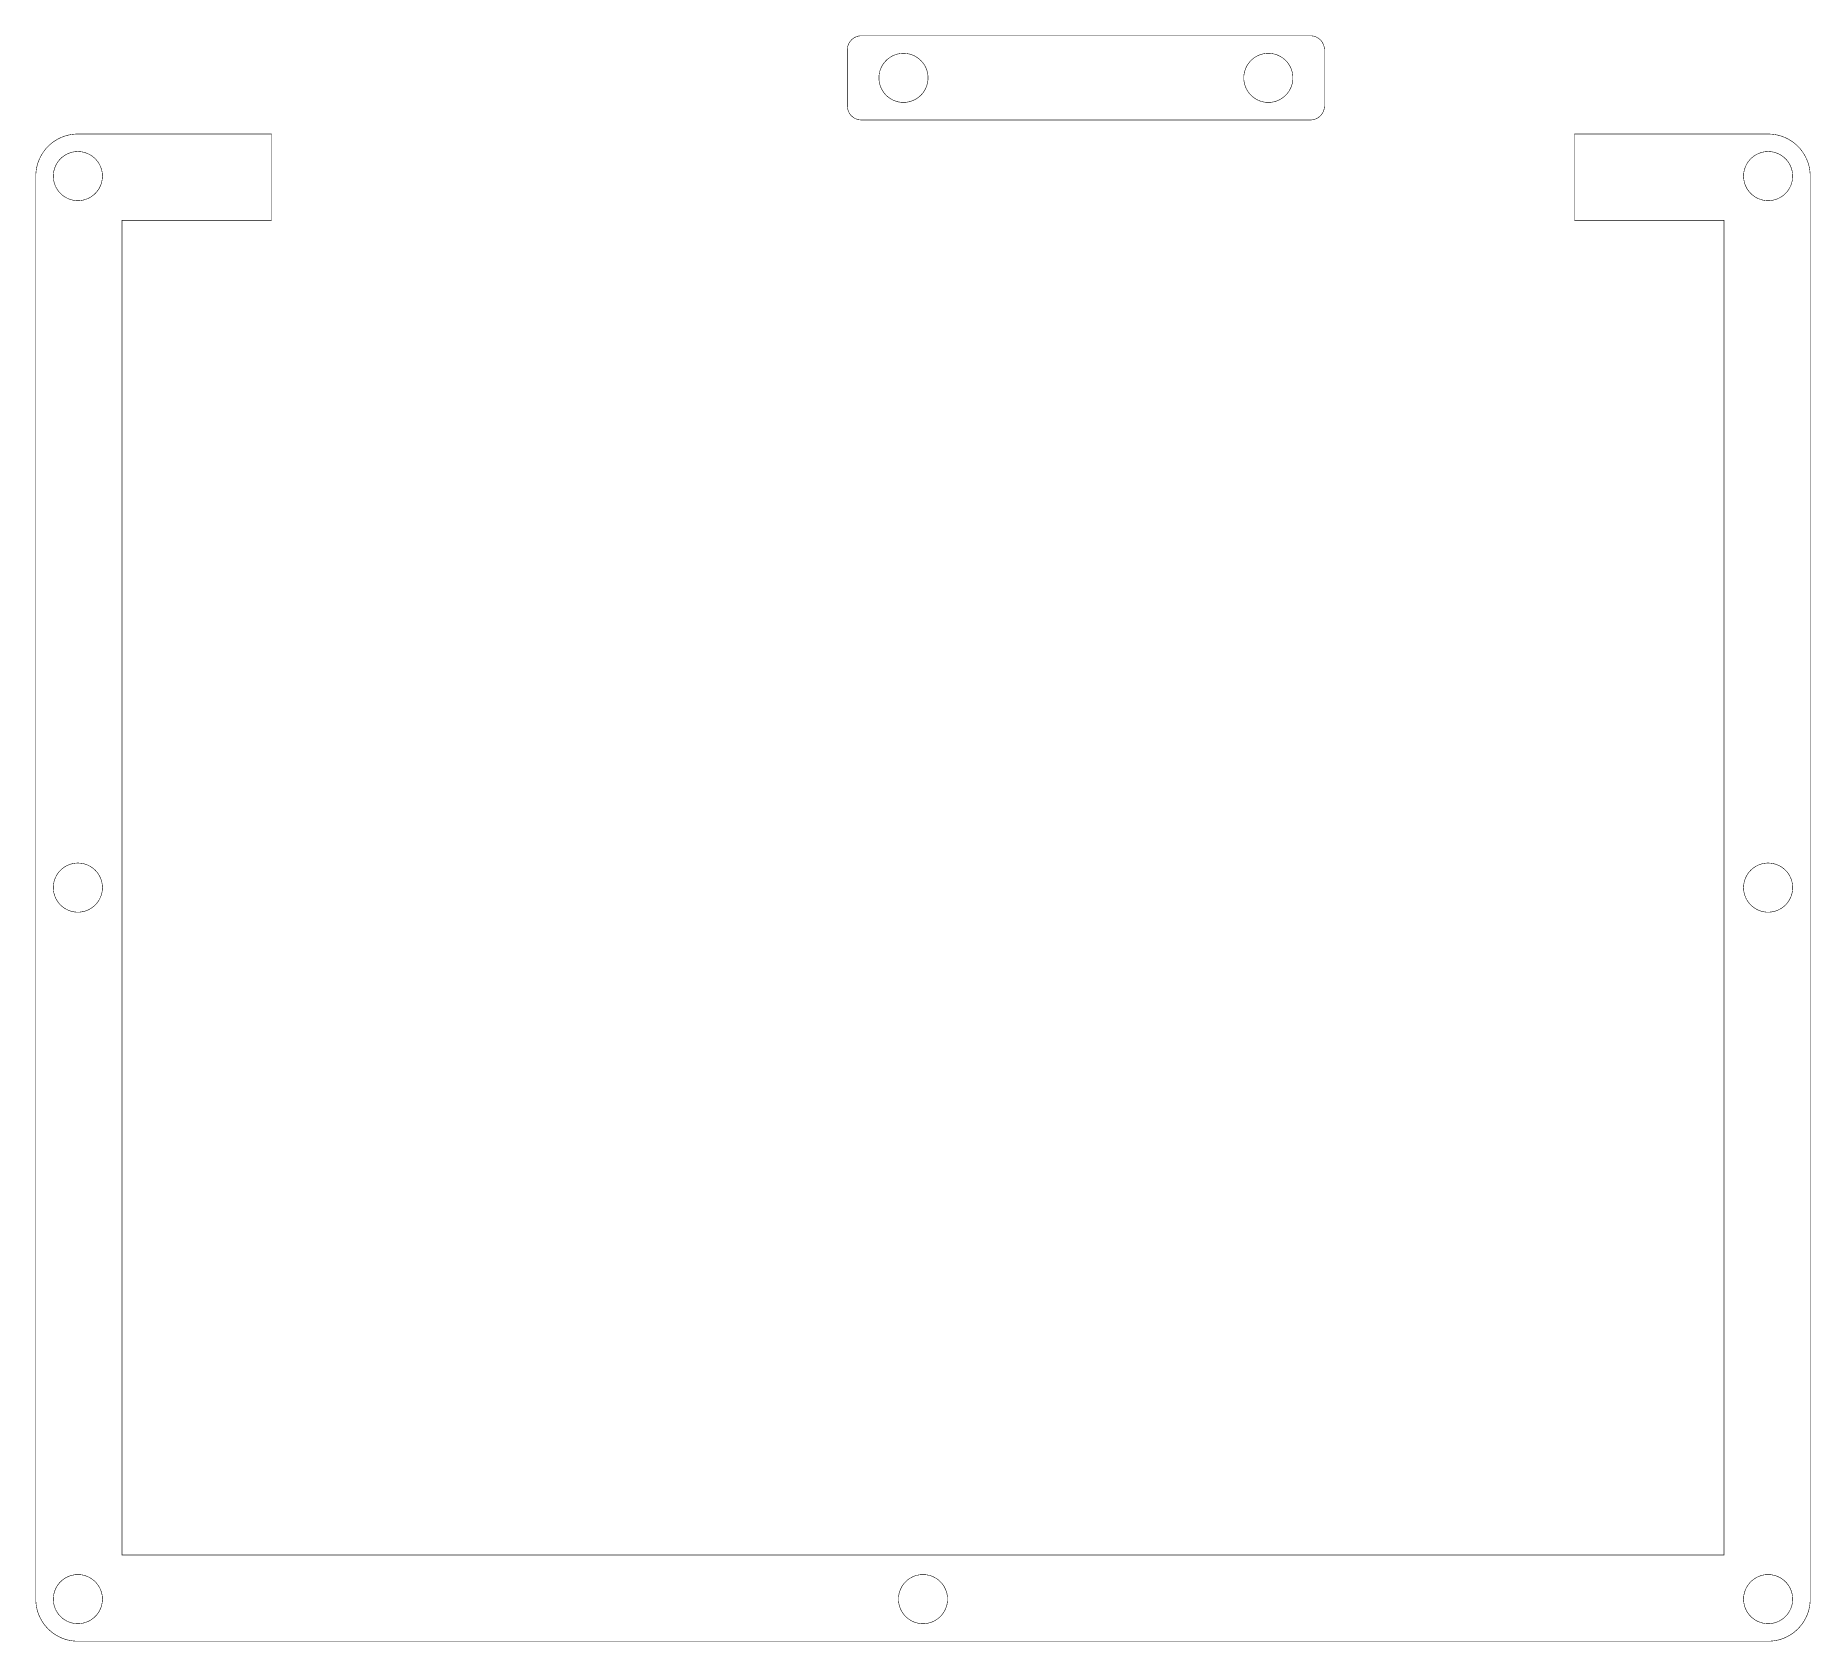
# Model space of a CAD drawing. Extents: x 0.2 to 5.18, y 0.2 to 4.71.
import ezdxf

# ---------------------------------------------------------------- set-up
doc = ezdxf.new("R2010")
doc.units = 0
doc.layers.get('0').update_dxf_attribs({"linetype": 'CONTINUOUS'})

msp = doc.modelspace()

# ---------------------------------------------------------------- linework, layer by layer
at = {"color": 5, "const_width": 0.001488}
for points in [[(3.7761, 4.70578), (3.77919, 4.7054), (3.78222, 4.70481), (3.78521, 4.704), (3.78808, 4.7029), (3.7909, 4.70167), (3.79357, 4.70008), (3.79617, 4.6984), (3.79856, 4.69646), (3.80089, 4.69439), (3.80296, 4.69211), (3.8049, 4.68967), (3.80664, 4.68712), (3.80811, 4.6844), (3.8094, 4.68158), (3.81049, 4.67871), (3.81131, 4.67572), (3.8119, 4.67269), (3.81228, 4.66965), (3.81239, 4.6665), (3.81239, 4.50906), (3.81228, 4.50603), (3.8119, 4.50293), (3.81131, 4.49989), (3.81049, 4.4969), (3.8094, 4.49403), (3.80811, 4.49126), (3.80664, 4.48856), (3.8049, 4.48594), (3.80296, 4.48351), (3.80089, 4.48122), (3.79856, 4.47917), (3.79617, 4.47721), (3.79357, 4.47553), (3.7909, 4.47401), (3.78808, 4.47276), (3.78521, 4.47163), (3.78222, 4.47081), (3.77919, 4.47021), (3.7761, 4.46989), (3.77382, 4.46972), (2.51243, 4.46972), (2.5101, 4.46989), (2.50706, 4.47021), (2.50401, 4.47081), (2.50103, 4.47163), (2.4981, 4.47276), (2.49533, 4.47401), (2.49262, 4.47553), (2.49001, 4.47721), (2.48762, 4.47917), (2.48535, 4.48122), (2.48329, 4.48351), (2.48133, 4.48594), (2.4796, 4.48856), (2.47814, 4.49126), (2.47683, 4.49403), (2.47575, 4.4969), (2.47493, 4.49989), (2.47428, 4.50293), (2.47396, 4.50603), (2.47379, 4.50911), (2.47379, 4.66656), (2.47396, 4.66965), (2.47428, 4.67269), (2.47493, 4.67572), (2.47575, 4.67871), (2.47683, 4.68158), (2.47814, 4.6844), (2.4796, 4.68712), (2.48133, 4.68967), (2.48329, 4.69211), (2.48535, 4.69439), (2.48762, 4.69646), (2.49001, 4.6984), (2.49262, 4.70008), (2.49533, 4.70167), (2.4981, 4.7029), (2.50103, 4.704), (2.50401, 4.70481), (2.50706, 4.7054), (2.5101, 4.70578), (2.51318, 4.70594), (3.77306, 4.70594), (3.7761, 4.70578)], [(2.62592, 4.65647), (2.6205, 4.65587), (2.61518, 4.65479), (2.61003, 4.65332), (2.60493, 4.65142), (2.60004, 4.64919), (2.59532, 4.64654), (2.59076, 4.6435), (2.58653, 4.64019), (2.58257, 4.6365), (2.57889, 4.63254), (2.57557, 4.62831), (2.57254, 4.62386), (2.56993, 4.61914), (2.56765, 4.61421), (2.56581, 4.6091), (2.56429, 4.60389), (2.56321, 4.59858), (2.56261, 4.59326), (2.56239, 4.58783), (2.56261, 4.58242), (2.56321, 4.5771), (2.56429, 4.57178), (2.56581, 4.56657), (2.56765, 4.56147), (2.56993, 4.55653), (2.57254, 4.55181), (2.57557, 4.54736), (2.57889, 4.54308), (2.58257, 4.53911), (2.58653, 4.53549), (2.59076, 4.53212), (2.59532, 4.52908), (2.60004, 4.52642), (2.60493, 4.52419), (2.61003, 4.52229), (2.61518, 4.52083), (2.6205, 4.51981), (2.62592, 4.51915), (2.63129, 4.51893), (2.63672, 4.51915), (2.64208, 4.51981), (2.6474, 4.52083), (2.65261, 4.52229), (2.65767, 4.52419), (2.66254, 4.52642), (2.66726, 4.52908), (2.67182, 4.53212), (2.67606, 4.53549), (2.68001, 4.53911), (2.68371, 4.54308), (2.68707, 4.54736), (2.69006, 4.55181), (2.69265, 4.55653), (2.69499, 4.56147), (2.69683, 4.56657), (2.69829, 4.57178), (2.69933, 4.5771), (2.69997, 4.58242), (2.70019, 4.58783), (2.69997, 4.59326), (2.69933, 4.59858), (2.69829, 4.60389), (2.69683, 4.6091), (2.69499, 4.61421), (2.69265, 4.61914), (2.69006, 4.62386), (2.68707, 4.62831), (2.68371, 4.63254), (2.68001, 4.6365), (2.67606, 4.64019), (2.67182, 4.6435), (2.66726, 4.64654), (2.66254, 4.64919), (2.65767, 4.65142), (2.65261, 4.65332), (2.6474, 4.65479), (2.64208, 4.65587), (2.63672, 4.65647), (2.63129, 4.65674), (2.62592, 4.65647)], [(3.64953, 4.65647), (3.64415, 4.65587), (3.63883, 4.65479), (3.63363, 4.65332), (3.62853, 4.65142), (3.62364, 4.64919), (3.61893, 4.64654), (3.61442, 4.6435), (3.61014, 4.64019), (3.60622, 4.6365), (3.60254, 4.63254), (3.59918, 4.62831), (3.59619, 4.62386), (3.59353, 4.61914), (3.59125, 4.61421), (3.58942, 4.6091), (3.58789, 4.60389), (3.58692, 4.59858), (3.58621, 4.59326), (3.58604, 4.58783), (3.58621, 4.58242), (3.58692, 4.5771), (3.58789, 4.57178), (3.58942, 4.56657), (3.59125, 4.56147), (3.59353, 4.55653), (3.59619, 4.55181), (3.59918, 4.54736), (3.60254, 4.54308), (3.60622, 4.53911), (3.61014, 4.53549), (3.61442, 4.53212), (3.61893, 4.52908), (3.62364, 4.52642), (3.62853, 4.52419), (3.63363, 4.52229), (3.63883, 4.52083), (3.64415, 4.51981), (3.64953, 4.51915), (3.65494, 4.51893), (3.66032, 4.51915), (3.66569, 4.51981), (3.67101, 4.52083), (3.67622, 4.52229), (3.68132, 4.52419), (3.68619, 4.52642), (3.69092, 4.52908), (3.69542, 4.53212), (3.69971, 4.53549), (3.70361, 4.53911), (3.70731, 4.54308), (3.71067, 4.54736), (3.71365, 4.55181), (3.71631, 4.55653), (3.71858, 4.56147), (3.72043, 4.56657), (3.72194, 4.57178), (3.72293, 4.5771), (3.72364, 4.58242), (3.72379, 4.58783), (3.72364, 4.59326), (3.72293, 4.59858), (3.72194, 4.60389), (3.72043, 4.6091), (3.71858, 4.61421), (3.71631, 4.61914), (3.71365, 4.62386), (3.71067, 4.62831), (3.70731, 4.63254), (3.70361, 4.6365), (3.69971, 4.64019), (3.69542, 4.6435), (3.69092, 4.64654), (3.68619, 4.64919), (3.68132, 4.65142), (3.67622, 4.65332), (3.67101, 4.65479), (3.66569, 4.65587), (3.66032, 4.65647), (3.65494, 4.65674), (3.64953, 4.65647)], [(0.85829, 4.43039), (0.85829, 4.18826), (0.438965, 4.18826), (0.438965, 0.444065), (4.93311, 0.444065), (4.93311, 4.18826), (4.51378, 4.18826), (4.51378, 4.43033), (5.05707, 4.43033), (5.0664, 4.42996), (5.07557, 4.42893), (5.08475, 4.42708), (5.09364, 4.42458), (5.10232, 4.42139), (5.11074, 4.41749), (5.11887, 4.41292), (5.12657, 4.40782), (5.13385, 4.40207), (5.14068, 4.39578), (5.14697, 4.38894), (5.15267, 4.38167), (5.15782, 4.37397), (5.16238, 4.36583), (5.16624, 4.35747), (5.16949, 4.34874), (5.17199, 4.33985), (5.17383, 4.33074), (5.17486, 4.3215), (5.17529, 4.31222), (5.17524, 0.320042), (5.17486, 0.310818), (5.17383, 0.301594), (5.17199, 0.292481), (5.16949, 0.283583), (5.16624, 0.274849), (5.16238, 0.266493), (5.15782, 0.258356), (5.15267, 0.250651), (5.14697, 0.243381), (5.14068, 0.236546), (5.13385, 0.230251), (5.12657, 0.224501), (5.11887, 0.219401), (5.11074, 0.214844), (5.10232, 0.210992), (5.09364, 0.207736), (5.08475, 0.20524), (5.07557, 0.203396), (5.0664, 0.202365), (5.05707, 0.201932), (0.314996, 0.201932), (0.305718, 0.202365), (0.296496, 0.203396), (0.287381, 0.20524), (0.278483, 0.207736), (0.269749, 0.210992), (0.261393, 0.214844), (0.253256, 0.219401), (0.245551, 0.224501), (0.238282, 0.230251), (0.231446, 0.236546), (0.225151, 0.243381), (0.219401, 0.250651), (0.214301, 0.258356), (0.209744, 0.266493), (0.205892, 0.274849), (0.202636, 0.283583), (0.200142, 0.292481), (0.198296, 0.301594), (0.197265, 0.310818), (0.196832, 0.320096), (0.196886, 4.31222), (0.197265, 4.3215), (0.198296, 4.33074), (0.200142, 4.33985), (0.202636, 4.34874), (0.205892, 4.35747), (0.209744, 4.36583), (0.214301, 4.37397), (0.219401, 4.38167), (0.225151, 4.38894), (0.231446, 4.39578), (0.238282, 4.40207), (0.245551, 4.40782), (0.253256, 4.41292), (0.261393, 4.41749), (0.269749, 4.42139), (0.278483, 4.42458), (0.287381, 4.42708), (0.296496, 4.42893), (0.305718, 4.42996), (0.314996, 4.43039), (0.85829, 4.43039)], [(0.309571, 4.38092), (0.304199, 4.38032), (0.298882, 4.37924), (0.293674, 4.37776), (0.288629, 4.37587), (0.283692, 4.37364), (0.278971, 4.37099), (0.274468, 4.368), (0.270236, 4.36464), (0.266276, 4.36094), (0.262587, 4.35699), (0.259278, 4.35275), (0.256239, 4.34825), (0.253581, 4.34353), (0.251357, 4.3386), (0.249457, 4.33356), (0.247993, 4.32835), (0.246907, 4.32303), (0.246311, 4.31765), (0.246039, 4.31222), (0.246311, 4.30686), (0.246907, 4.30149), (0.247993, 4.29617), (0.249457, 4.29096), (0.251357, 4.28586), (0.253581, 4.28097), (0.256239, 4.27626), (0.259278, 4.27175), (0.262587, 4.26753), (0.266276, 4.26351), (0.270236, 4.25988), (0.274468, 4.25651), (0.278971, 4.25347), (0.283692, 4.25087), (0.288629, 4.24858), (0.293674, 4.24669), (0.298882, 4.24528), (0.304199, 4.24419), (0.309571, 4.24354), (0.314996, 4.24333), (0.320367, 4.24354), (0.325738, 4.24419), (0.331054, 4.24528), (0.336262, 4.24669), (0.341363, 4.24858), (0.346246, 4.25087), (0.350965, 4.25347), (0.355469, 4.25651), (0.3597, 4.25988), (0.363715, 4.26351), (0.36735, 4.26753), (0.370714, 4.27175), (0.373753, 4.27626), (0.376357, 4.28097), (0.378635, 4.28586), (0.380533, 4.29096), (0.381944, 4.29617), (0.383029, 4.30149), (0.383681, 4.30686), (0.383897, 4.31222), (0.383681, 4.31765), (0.383029, 4.32303), (0.381944, 4.32835), (0.380533, 4.33356), (0.378635, 4.3386), (0.376357, 4.34353), (0.373753, 4.34825), (0.370714, 4.35275), (0.36735, 4.35699), (0.363715, 4.36094), (0.3597, 4.36464), (0.355469, 4.368), (0.350965, 4.37099), (0.346246, 4.37364), (0.341363, 4.37587), (0.336262, 4.37776), (0.331054, 4.37924), (0.325738, 4.38032), (0.320367, 4.38092), (0.314996, 4.38113), (0.309571, 4.38092)], [(5.05171, 4.38092), (5.04633, 4.38032), (5.04107, 4.37924), (5.03586, 4.37776), (5.03076, 4.37587), (5.02588, 4.37364), (5.02115, 4.37099), (5.01665, 4.368), (5.01243, 4.36464), (5.0084, 4.36094), (5.00478, 4.35699), (5.00142, 4.35275), (4.99837, 4.34825), (4.99576, 4.34353), (4.99349, 4.3386), (4.9916, 4.33356), (4.99018, 4.32835), (4.9891, 4.32303), (4.98844, 4.31765), (4.98822, 4.31222), (4.98844, 4.30686), (4.9891, 4.30149), (4.99018, 4.29617), (4.9916, 4.29096), (4.99349, 4.28586), (4.99576, 4.28097), (4.99837, 4.27626), (5.00142, 4.27175), (5.00478, 4.26753), (5.0084, 4.26351), (5.01243, 4.25988), (5.01665, 4.25651), (5.02115, 4.25347), (5.02588, 4.25087), (5.03076, 4.24858), (5.03586, 4.24669), (5.04107, 4.24528), (5.04633, 4.24419), (5.05171, 4.24354), (5.05707, 4.24333), (5.06256, 4.24354), (5.06787, 4.24419), (5.07324, 4.24528), (5.07844, 4.24669), (5.0835, 4.24858), (5.08843, 4.25087), (5.09315, 4.25347), (5.09765, 4.25651), (5.10183, 4.25988), (5.10585, 4.26351), (5.10954, 4.26753), (5.11285, 4.27175), (5.11589, 4.27626), (5.11849, 4.28097), (5.12076, 4.28586), (5.12267, 4.29096), (5.12408, 4.29617), (5.12522, 4.30149), (5.12582, 4.30686), (5.12608, 4.31222), (5.12582, 4.31765), (5.12522, 4.32303), (5.12408, 4.32835), (5.12267, 4.33356), (5.12076, 4.3386), (5.11849, 4.34353), (5.11589, 4.34825), (5.11285, 4.35275), (5.10954, 4.35699), (5.10585, 4.36094), (5.10183, 4.36464), (5.09765, 4.368), (5.09315, 4.37099), (5.08843, 4.37364), (5.0835, 4.37587), (5.07844, 4.37776), (5.07324, 4.37924), (5.06787, 4.38032), (5.06256, 4.38092), (5.05707, 4.38113), (5.05171, 4.38092)], [(0.309571, 2.38487), (0.304199, 2.38417), (0.298882, 2.38319), (0.293674, 2.38167), (0.288629, 2.37983), (0.283692, 2.37756), (0.278971, 2.37489), (0.274468, 2.3719), (0.270236, 2.36854), (0.266276, 2.36486), (0.262587, 2.36094), (0.259278, 2.35667), (0.256239, 2.35215), (0.253581, 2.34744), (0.251357, 2.34256), (0.249457, 2.33746), (0.247993, 2.33225), (0.246907, 2.32693), (0.246311, 2.32156), (0.246039, 2.31619), (0.246311, 2.31076), (0.246907, 2.30539), (0.247993, 2.30007), (0.249457, 2.29486), (0.251357, 2.28976), (0.253581, 2.28489), (0.256239, 2.28017), (0.259278, 2.27567), (0.262587, 2.27138), (0.266276, 2.26747), (0.270236, 2.26378), (0.274468, 2.26042), (0.278971, 2.25743), (0.283692, 2.25478), (0.288629, 2.2525), (0.293674, 2.25065), (0.298882, 2.24914), (0.304199, 2.24815), (0.309571, 2.24744), (0.314996, 2.24729), (0.320367, 2.24744), (0.325738, 2.24815), (0.331054, 2.24914), (0.336262, 2.25065), (0.341363, 2.2525), (0.346246, 2.25478), (0.350965, 2.25743), (0.355469, 2.26042), (0.3597, 2.26378), (0.363715, 2.26747), (0.36735, 2.27138), (0.370714, 2.27567), (0.373753, 2.28017), (0.376357, 2.28489), (0.378635, 2.28976), (0.380533, 2.29486), (0.381944, 2.30007), (0.383029, 2.30539), (0.383681, 2.31076), (0.383897, 2.31619), (0.383681, 2.32156), (0.383029, 2.32693), (0.381944, 2.33225), (0.380533, 2.33746), (0.378635, 2.34256), (0.376357, 2.34744), (0.373753, 2.35215), (0.370714, 2.35667), (0.36735, 2.36094), (0.363715, 2.36486), (0.3597, 2.36854), (0.355469, 2.3719), (0.350965, 2.37489), (0.346246, 2.37756), (0.341363, 2.37983), (0.336262, 2.38167), (0.331054, 2.38319), (0.325738, 2.38417), (0.320367, 2.38487), (0.314996, 2.38504), (0.309571, 2.38487)], [(5.05171, 2.38487), (5.04633, 2.38417), (5.04107, 2.38319), (5.03586, 2.38167), (5.03076, 2.37983), (5.02588, 2.37756), (5.02115, 2.37489), (5.01665, 2.3719), (5.01243, 2.36854), (5.0084, 2.36486), (5.00478, 2.36094), (5.00142, 2.35667), (4.99837, 2.35215), (4.99576, 2.34744), (4.99349, 2.34256), (4.9916, 2.33746), (4.99018, 2.33225), (4.9891, 2.32693), (4.98844, 2.32156), (4.98822, 2.31619), (4.98844, 2.31076), (4.9891, 2.30539), (4.99018, 2.30007), (4.9916, 2.29486), (4.99349, 2.28976), (4.99576, 2.28489), (4.99837, 2.28017), (5.00142, 2.27567), (5.00478, 2.27138), (5.0084, 2.26747), (5.01243, 2.26378), (5.01665, 2.26042), (5.02115, 2.25743), (5.02588, 2.25478), (5.03076, 2.2525), (5.03586, 2.25065), (5.04107, 2.24914), (5.04633, 2.24815), (5.05171, 2.24744), (5.05707, 2.24729), (5.06256, 2.24744), (5.06787, 2.24815), (5.07324, 2.24914), (5.07844, 2.25065), (5.0835, 2.2525), (5.08843, 2.25478), (5.09315, 2.25743), (5.09765, 2.26042), (5.10183, 2.26378), (5.10585, 2.26747), (5.10954, 2.27138), (5.11285, 2.27567), (5.11589, 2.28017), (5.11849, 2.28489), (5.12076, 2.28976), (5.12267, 2.29486), (5.12408, 2.30007), (5.12522, 2.30539), (5.12582, 2.31076), (5.12608, 2.31619), (5.12582, 2.32156), (5.12522, 2.32693), (5.12408, 2.33225), (5.12267, 2.33746), (5.12076, 2.34256), (5.11849, 2.34744), (5.11589, 2.35215), (5.11285, 2.35667), (5.10954, 2.36094), (5.10585, 2.36486), (5.10183, 2.36854), (5.09765, 2.3719), (5.09315, 2.37489), (5.08843, 2.37756), (5.0835, 2.37983), (5.07844, 2.38167), (5.07324, 2.38319), (5.06787, 2.38417), (5.06256, 2.38487), (5.05707, 2.38504), (5.05171, 2.38487)], [(0.309571, 0.388781), (0.304199, 0.388129), (0.298882, 0.387044), (0.293674, 0.385633), (0.288629, 0.383735), (0.283692, 0.381456), (0.278971, 0.378851), (0.274468, 0.375814), (0.270236, 0.37245), (0.266276, 0.368815), (0.262587, 0.3648), (0.259278, 0.360568), (0.256239, 0.356065), (0.253581, 0.351346), (0.251357, 0.346462), (0.249457, 0.341363), (0.247993, 0.336154), (0.246907, 0.330837), (0.246311, 0.325521), (0.246039, 0.320042), (0.246311, 0.314671), (0.246907, 0.309299), (0.247993, 0.303982), (0.249457, 0.298828), (0.251357, 0.293728), (0.253581, 0.288792), (0.256239, 0.284071), (0.259278, 0.279568), (0.262587, 0.275336), (0.266276, 0.271376), (0.270236, 0.267686), (0.274468, 0.264378), (0.278971, 0.261339), (0.283692, 0.258681), (0.288629, 0.256456), (0.293674, 0.254557), (0.298882, 0.253093), (0.304199, 0.252007), (0.309571, 0.251411), (0.314996, 0.251139), (0.320367, 0.251411), (0.325738, 0.252007), (0.331054, 0.253093), (0.336262, 0.254557), (0.341363, 0.256456), (0.346246, 0.258681), (0.350965, 0.261339), (0.355469, 0.264378), (0.3597, 0.267686), (0.363715, 0.271376), (0.36735, 0.275336), (0.370714, 0.279568), (0.373753, 0.284071), (0.376357, 0.288792), (0.378635, 0.293728), (0.380533, 0.298828), (0.381944, 0.303982), (0.383029, 0.309299), (0.383681, 0.314671), (0.383897, 0.320042), (0.383681, 0.325521), (0.383029, 0.330837), (0.381944, 0.336154), (0.380533, 0.341363), (0.378635, 0.346462), (0.376357, 0.351346), (0.373753, 0.356065), (0.370714, 0.360568), (0.36735, 0.3648), (0.363715, 0.368815), (0.3597, 0.37245), (0.355469, 0.375814), (0.350965, 0.378851), (0.346246, 0.381456), (0.341363, 0.383735), (0.336262, 0.385633), (0.331054, 0.387044), (0.325738, 0.388129), (0.320367, 0.388781), (0.314996, 0.388943), (0.309571, 0.388781)], [(2.68067, 0.388781), (2.67529, 0.388129), (2.66997, 0.387044), (2.66476, 0.385633), (2.65967, 0.383735), (2.65479, 0.381456), (2.65007, 0.378851), (2.64556, 0.375814), (2.64128, 0.37245), (2.63738, 0.368815), (2.63368, 0.3648), (2.63032, 0.360568), (2.62733, 0.356065), (2.62468, 0.351346), (2.6224, 0.346462), (2.62056, 0.341363), (2.61903, 0.336154), (2.61806, 0.330837), (2.61735, 0.325521), (2.61719, 0.320042), (2.61735, 0.314671), (2.61806, 0.309299), (2.61903, 0.303982), (2.62056, 0.298828), (2.6224, 0.293728), (2.62468, 0.288792), (2.62733, 0.284071), (2.63032, 0.279568), (2.63368, 0.275336), (2.63738, 0.271376), (2.64128, 0.267686), (2.64556, 0.264378), (2.65007, 0.261339), (2.65479, 0.258681), (2.65967, 0.256456), (2.66476, 0.254557), (2.66997, 0.253093), (2.67529, 0.252007), (2.68067, 0.251411), (2.68608, 0.251139), (2.69146, 0.251411), (2.69683, 0.252007), (2.70215, 0.253093), (2.70736, 0.254557), (2.71246, 0.256456), (2.71733, 0.258681), (2.72206, 0.261339), (2.72657, 0.264378), (2.73085, 0.267686), (2.73475, 0.271376), (2.73844, 0.275336), (2.74181, 0.279568), (2.74479, 0.284071), (2.74744, 0.288792), (2.74972, 0.293728), (2.75157, 0.298828), (2.7531, 0.303982), (2.75407, 0.309299), (2.75478, 0.314671), (2.75493, 0.320042), (2.75478, 0.325521), (2.75407, 0.330837), (2.7531, 0.336154), (2.75157, 0.341363), (2.74972, 0.346462), (2.74744, 0.351346), (2.74479, 0.356065), (2.74181, 0.360568), (2.73844, 0.3648), (2.73475, 0.368815), (2.73085, 0.37245), (2.72657, 0.375814), (2.72206, 0.378851), (2.71733, 0.381456), (2.71246, 0.383735), (2.70736, 0.385633), (2.70215, 0.387044), (2.69683, 0.388129), (2.69146, 0.388781), (2.68608, 0.388943), (2.68067, 0.388781)], [(5.05171, 0.388781), (5.04633, 0.388129), (5.04107, 0.387044), (5.03586, 0.385633), (5.03076, 0.383735), (5.02588, 0.381456), (5.02115, 0.378851), (5.01665, 0.375814), (5.01243, 0.37245), (5.0084, 0.368815), (5.00478, 0.3648), (5.00142, 0.360568), (4.99837, 0.356065), (4.99576, 0.351346), (4.99349, 0.346462), (4.9916, 0.341363), (4.99018, 0.336154), (4.9891, 0.330837), (4.98844, 0.325521), (4.98822, 0.320042), (4.98844, 0.314671), (4.9891, 0.309299), (4.99018, 0.303982), (4.9916, 0.298828), (4.99349, 0.293728), (4.99576, 0.288792), (4.99837, 0.284071), (5.00142, 0.279568), (5.00478, 0.275336), (5.0084, 0.271376), (5.01243, 0.267686), (5.01665, 0.264378), (5.02115, 0.261339), (5.02588, 0.258681), (5.03076, 0.256456), (5.03586, 0.254557), (5.04107, 0.253093), (5.04633, 0.252007), (5.05171, 0.251411), (5.05707, 0.251139), (5.06256, 0.251411), (5.06787, 0.252007), (5.07324, 0.253093), (5.07844, 0.254557), (5.0835, 0.256456), (5.08843, 0.258681), (5.09315, 0.261339), (5.09765, 0.264378), (5.10183, 0.267686), (5.10585, 0.271376), (5.10954, 0.275336), (5.11285, 0.279568), (5.11589, 0.284071), (5.11849, 0.288792), (5.12076, 0.293728), (5.12267, 0.298828), (5.12408, 0.303982), (5.12522, 0.309299), (5.12582, 0.314671), (5.12608, 0.320042), (5.12582, 0.325521), (5.12522, 0.330837), (5.12408, 0.336154), (5.12267, 0.341363), (5.12076, 0.346462), (5.11849, 0.351346), (5.11589, 0.356065), (5.11285, 0.360568), (5.10954, 0.3648), (5.10585, 0.368815), (5.10183, 0.37245), (5.09765, 0.375814), (5.09315, 0.378851), (5.08843, 0.381456), (5.0835, 0.383735), (5.07844, 0.385633), (5.07324, 0.387044), (5.06787, 0.388129), (5.06256, 0.388781), (5.05707, 0.388943), (5.05171, 0.388781)]]:
    msp.add_lwpolyline(points, close=True, dxfattribs=at)

doc.saveas('drawing.dxf')
